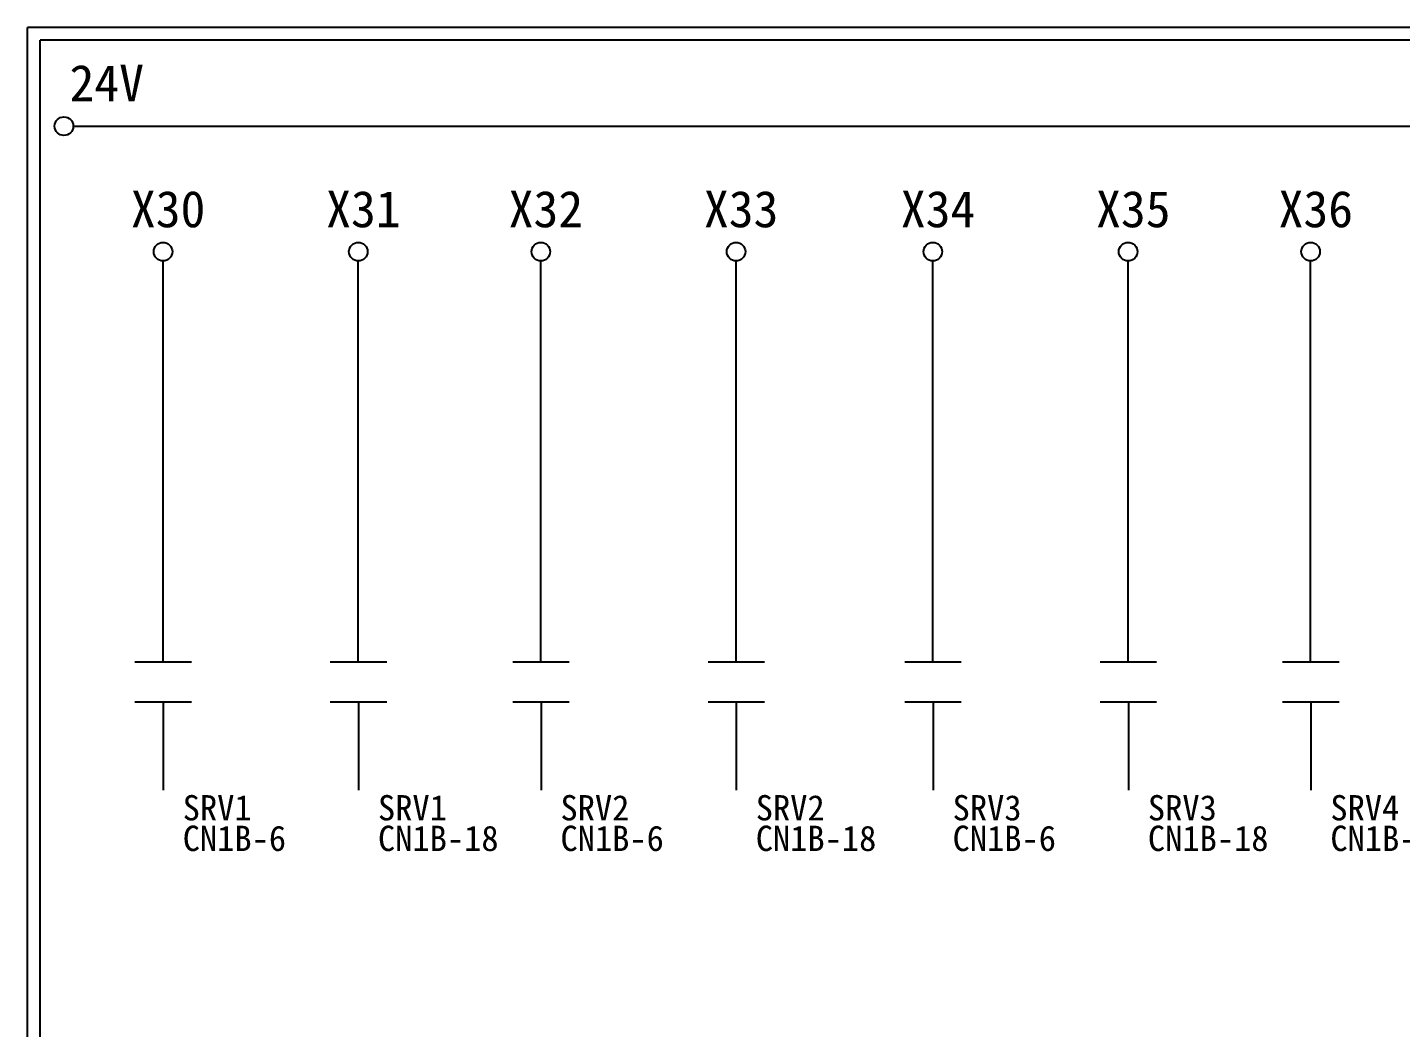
# Model space of a CAD drawing. Extents: x 325 to 612, y 3 to 207.
# Drawn here: x 325.3 to 460.8, y 108.2 to 207 of the extents above; entities that cross this region are included whole.
import ezdxf

# ---------------------------------------------------------------- set-up
doc = ezdxf.new("R2010")
doc.units = 0
doc.layers.get('0').update_dxf_attribs({"linetype": 'CONTINUOUS'})
doc.layers.add('圖框層', color=7, linetype='CONTINUOUS')
doc.layers.add('標尺寸層', color=3, linetype='CONTINUOUS')
doc.styles.add('STSL', font='KAIU.TTF')

msp = doc.modelspace()

# ---------------------------------------------------------------- linework, layer by layer
for p, q in [((338.7, 144.34), (338.7, 183.91)), ((357.97, 144.34), (357.97, 183.91)), ((375.98, 144.34), (375.98, 183.91)), ((395.25, 144.34), (395.25, 183.91)), ((414.67, 144.34), (414.67, 183.91)), ((433.94, 144.34), (433.94, 183.91)), ((451.95, 144.34), (451.95, 183.91))]:
    msp.add_line(p, q)
at = {"layer": '圖框層', "color": 7}
for p, q in [((612.32, 206.97), (325.32, 206.97)), ((325.32, 3), (325.32, 206.97)), ((611.07, 205.72), (326.57, 205.72)), ((326.57, 4.25), (326.57, 205.72))]:
    msp.add_line(p, q, dxfattribs=at)
at = {"layer": '標尺寸層', "color": 7}
for p, q in [((329.84, 197.22), (607.44, 197.22)), ((335.93, 144.34), (341.5, 144.34)), ((355.2, 144.34), (360.77, 144.34)), ((373.22, 144.34), (378.78, 144.34)), ((392.49, 144.34), (398.05, 144.34)), ((411.91, 144.34), (417.48, 144.34)), ((431.18, 144.34), (436.75, 144.34)), ((449.19, 144.34), (454.76, 144.34)), ((335.93, 140.37), (341.5, 140.37)), ((338.72, 140.37), (338.72, 131.65)), ((355.2, 140.37), (360.77, 140.37)), ((357.99, 140.37), (357.99, 131.65)), ((373.22, 140.37), (378.78, 140.37)), ((376, 140.37), (376, 131.65)), ((392.49, 140.37), (398.05, 140.37)), ((395.27, 140.37), (395.27, 131.65)), ((411.91, 140.37), (417.48, 140.37)), ((414.7, 140.37), (414.7, 131.65)), ((431.18, 140.37), (436.75, 140.37)), ((433.97, 140.37), (433.97, 131.65)), ((449.19, 140.37), (454.76, 140.37)), ((451.98, 140.37), (451.98, 131.65))]:
    msp.add_line(p, q, dxfattribs=at)
for centre in [(328.92, 197.22), (338.7, 184.83), (357.97, 184.83), (375.98, 184.83), (395.25, 184.83), (414.67, 184.83), (433.94, 184.83), (451.95, 184.83)]:
    msp.add_circle(centre, 0.92, dxfattribs=at)

# ---------------------------------------------------------------- texts
at = {"layer": '圖框層', "color": 4, "style": 'STSL'}
for s, height, p in [('24V', 3.6, (329.47, 199.68)), ('X30', 3.6, (335.53, 187.24)), ('X31', 3.6, (354.8, 187.24)), ('X32', 3.6, (372.81, 187.24)), ('X33', 3.6, (392.08, 187.24)), ('X34', 3.6, (411.51, 187.24)), ('X35', 3.6, (430.78, 187.24)), ('X36', 3.6, (448.79, 187.24)), ('SRV1', 2.5, (340.64, 128.67)), ('SRV1', 2.5, (359.91, 128.67)), ('SRV2', 2.5, (377.92, 128.67)), ('SRV2', 2.5, (397.19, 128.67)), ('SRV3', 2.5, (416.62, 128.67)), ('SRV3', 2.5, (435.89, 128.67)), ('SRV4', 2.5, (453.9, 128.67)), ('CN1B-6', 2.5, (340.64, 125.65)), ('CN1B-18', 2.5, (359.91, 125.65)), ('CN1B-6', 2.5, (377.92, 125.65)), ('CN1B-18', 2.5, (397.19, 125.65)), ('CN1B-6', 2.5, (416.62, 125.65)), ('CN1B-18', 2.5, (435.89, 125.65)), ('CN1B-6', 2.5, (453.9, 125.65))]:
    msp.add_text(s, height=height, dxfattribs=at).set_placement(p)

doc.saveas('drawing.dxf')
